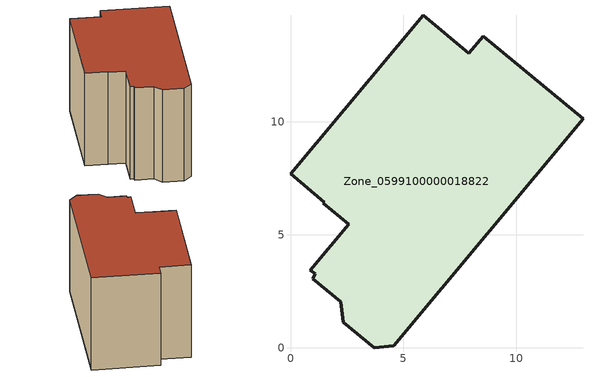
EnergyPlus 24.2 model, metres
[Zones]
Zone_0599100000018822
 floor ground (C_G): 2.57,5.47 1.46,6.39 1.5,6.44 0,7.69 5.88,14.71 7.9,13.02 8.54,13.79 12.95,10.14 4.58,0.08 3.7,0 2.33,1.13 2.22,2.04 0.99,3.06 1.1,3.27 0.88,3.44 z0
 wall outside (C_F): 12.95,10.14 8.54,13.79 7.9,13.02 5.88,14.71 0,7.69 1.5,6.44 1.46,6.39 2.57,5.47 0.88,3.44 1.1,3.27 0.99,3.06 2.22,2.04 2.33,1.13 3.7,0 4.58,0.08 12.95,10.14 z0:8.67
 roof outside (C_R): 0.88,3.44 1.1,3.27 0.99,3.06 2.22,2.04 2.33,1.13 3.7,0 4.58,0.08 12.95,10.14 8.54,13.79 7.9,13.02 5.88,14.71 0,7.69 1.5,6.44 1.46,6.39 2.57,5.47 z8.67
[BUILDING]
Pand.0599100000018822: North Axis=0; Terrain=City; Loads Convergence Tolerance Value=0.04; Temperature Convergence Tolerance Value=0.4; Solar Distribution=FullExterior; Maximum Number of Warmup Days=25; Minimum Number of Warmup Days=1
[Site:Location]
Rotterdam.The.Hague.AP_ZH_NLD Design_Conditions: Latitude=51.96; Longitude=4.45; Time Zone=1; Elevation=-4.5
[SITE:GROUNDTEMPERATURE:BUILDINGSURFACE]
18, 18, 18, 18, 18, 18, 18, 18, 18, 18, 18, 18
[MATERIAL] Thermal Absorptance=0.9; Solar Absorptance=0.7; Visible Absorptance=0.7
Name | Roughness | Thickness | Conductivity | Density | Specific Heat
G.TC.1946 | MediumSmooth | 0.15 | 1 | 540 | 1210
F.TC.1946 | Rough | 0.3 | 0.857143 | 1920 | 840
R.TC.1946 | MediumRough | 0.2 | 0.909091 | 1500 | 1000
[CONSTRUCTION]
C_G: G.TC.1946
C_F: F.TC.1946
C_R: R.TC.1946
[ZONE]
Zone_0599100000018822: Type=1; Multiplier=1; Ceiling Height=Autocalculate; Volume=Autocalculate; Floor Area=autocalculate; Part of Total Floor Area=Yes
[ZONEINFILTRATION:DESIGNFLOWRATE]
Infil_Zone_0599100000018822: Zone or ZoneList or Space or SpaceList=Zone_0599100000018822; Schedule=AlwaysOn; Design Flow Rate Calculation Method=Flow/Area; Flow Rate per Floor Area=0.003; Constant Term Coefficient=1; Temperature Term Coefficient=0; Velocity Term Coefficient=0; Velocity Squared Term Coefficient=0
[HVACTEMPLATE:ZONE:IDEALLOADSAIRSYSTEM]
Zone_0599100000018822: Maximum Heating Supply Air Temperature=50; Minimum Cooling Supply Air Temperature=13; Maximum Heating Supply Air Humidity Ratio=0.0156; Minimum Cooling Supply Air Humidity Ratio=0.0077; Heating Limit=NoLimit; Cooling Limit=NoLimit; Dehumidification Control Type=ConstantSensibleHeatRatio; Cooling Sensible Heat Ratio=0.7; Dehumidification Setpoint=60; Humidification Control Type=None; Humidification Setpoint=30; Outdoor Air Method=None; Outdoor Air Flow Rate per Person=0.00944; Outdoor Air Flow Rate per Zone Floor Area=0; Outdoor Air Flow Rate per Zone=0; Demand Controlled Ventilation Type=None; Outdoor Air Economizer Type=NoEconomizer; Heat Recovery Type=None; Sensible Heat Recovery Effectiveness=0.7; Latent Heat Recovery Effectiveness=0.65
[ZONECONTROL:THERMOSTAT]
ThermostatControl_Zone_0599100000018822: Zone or ZoneList=Zone_0599100000018822; Control Type Schedule=DualSetpointControlType; Control 1=Thermostat_Zone_0599100000018822; Temperature Difference Between Cutout And Setpoint=0
[THERMOSTATSETPOINT:DUALSETPOINT]
Thermostat_Zone_0599100000018822: Heating Setpoint Temperature Schedule=HeatingSetpoint_Zone_0599100000018822; Cooling Setpoint Temperature Schedule=CoolingSetpoint_Zone_0599100000018822
[SCHEDULE:COMPACT]
HeatingSetpoint_Zone_0599100000018822: Through: 12/31, For: AllDays, Until: 24:00, 21
CoolingSetpoint_Zone_0599100000018822: Through: 12/31, For: AllDays, Until: 24:00, 24
DualSetpointControlType: Through: 12/31, For: AllDays, Until: 24:00, 4
AlwaysOn: Through: 12/31, For: AllDays, Until: 24:00, 1
